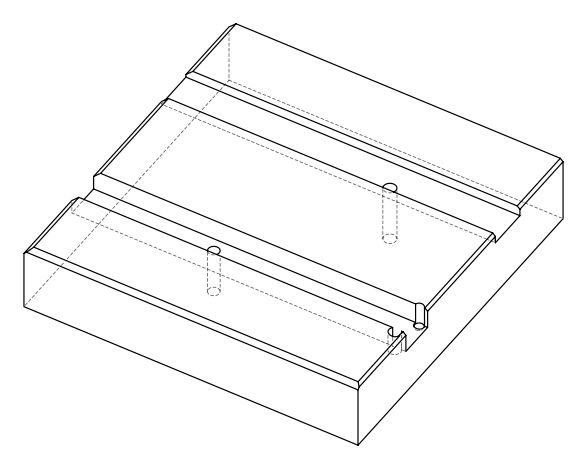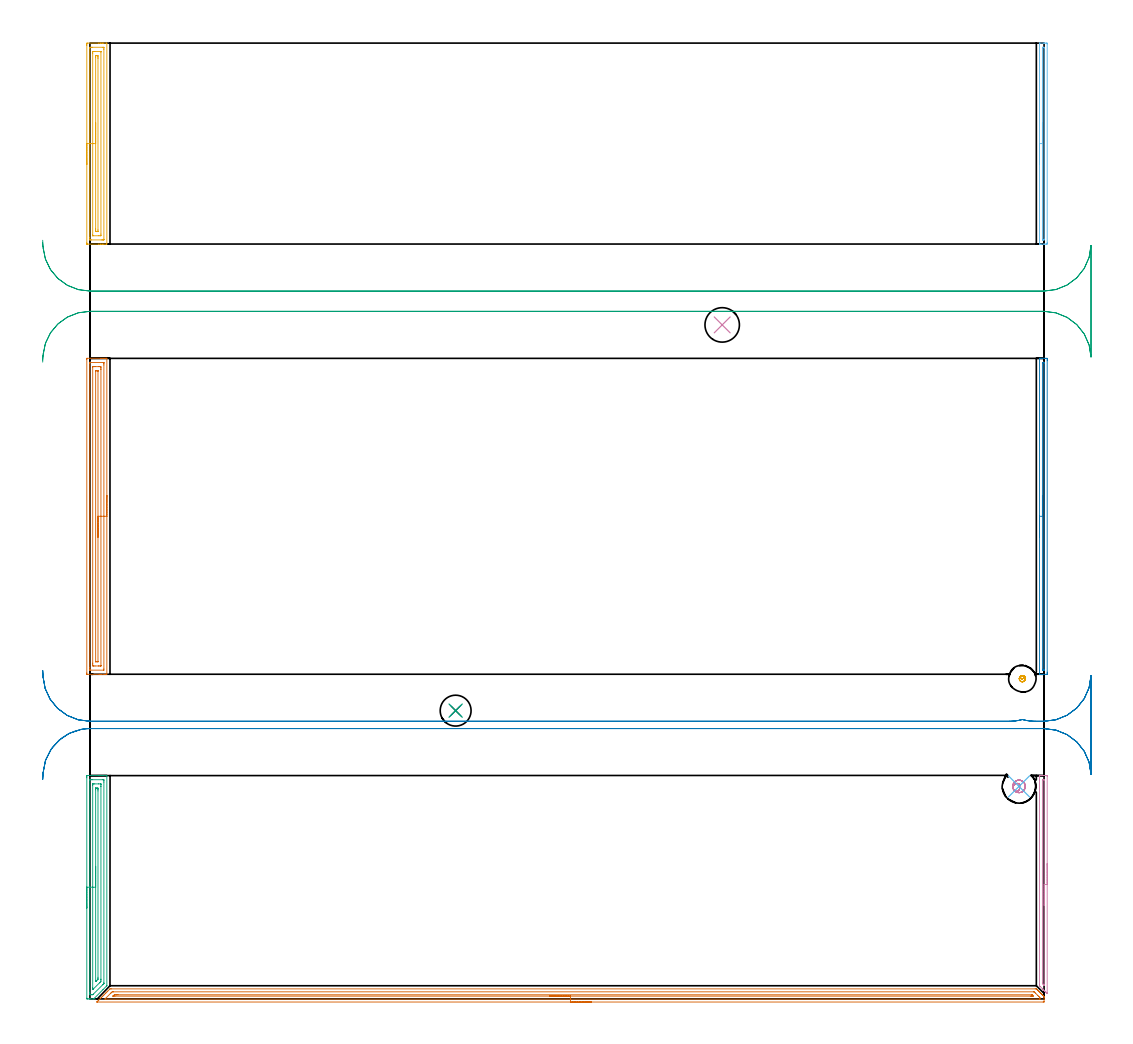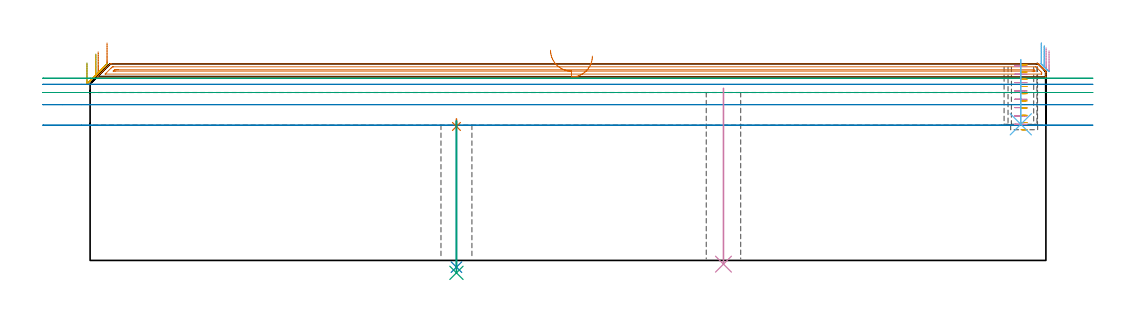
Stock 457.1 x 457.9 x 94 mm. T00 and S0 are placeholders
(PLAN: 16 operations, 7 tool changes, 43.5 min)
(1 AREA_MILL | FG_CHAMFER_SURFACE | UGT0205_001 | 5.04 min | 7504 mm3)
(2 AREA_MILL_1 | FG_CHAMFER_SURFACE_1 | UGT0205_001 | 2.58 min | 1075 mm3)
(3 AREA_MILL_2 | FG_CHAMFER_SURFACE_2 | UGT0205_001 | 3.56 min | 5195 mm3)
(4 AREA_MILL_3 | FG_CHAMFER_SURFACE_3 | UGT0205_001 | 1.8 min | 748 mm3)
(5 AREA_MILL_4 | FG_CHAMFER_SURFACE_4 | UGT0205_001 | 3.28 min | 4703 mm3)
(6 AREA_MILL_5 | FG_CHAMFER_SURFACE_5 | UGT0205_001 | 1.69 min | 676 mm3)
(7 AREA_MILL_6 | FG_CHAMFER_SURFACE_6 | UGT0205_001 | 10.95 min | 8896 mm3)
(8 MILL_RECTANGULAR_SLOT | SLOT_RECTANGULAR | UGT0201_009 | Follow Part, ap 11.25, ae 75% | 7.5 min | 649343 mm3)
(9 MILL_RECTANGULAR_SLOT_1 | SLOT_RECTANGULAR_1 | UGT0201_009 | Follow Part, ap 11.25, ae 75% | 4.47 min | 341970 mm3)
(10 MILL_BLIND_HOLE_FROM_SOLID_MATERIAL | STEP1POCKET | NXT0201_013 | Spiral | 0.99 min | 5122 mm3)
(11 MILL_BLIND_HOLE_FROM_SOLID_MATERIAL_1 | STEP1POCKET_1 | NXT0201_013 | Spiral | 0.56 min | 1238 mm3)
(12 BORE_BLIND_HOLE | STEP1POCKET | UGT0332_065 | 0.13 min | 3 mm3)
(13 SPOT_DRILL | STEP1HOLE | NXT0321_9005460120000 | 0.04 min | 31 mm3)
(14 DRILL_THROUGH_HOLE_INTO_CENTER | STEP1HOLE | NXT0301_065 | 0.29 min | 4490 mm3)
(15 DRILL_TO_ENLARGE_THROUGH_HOLE | STEP1HOLE | UGT0301_279 | 0.3 min | 6579 mm3)
(16 INDEXABLE_INSERT_DRILL_THROUGH_HOLE_FROM_SOLID | STEP1HOLE_1 | NXT0302_004 | 0.34 min | 17154 mm3)
(TOOL UGT0205_001 | Chamfer Mill 20 x 3 x 45 deg. | D20 FL50 Z2)
(TOOL UGT0201_009 | End Mill 45 mm | D45 FL63 Z6)
(TOOL NXT0201_013 | ENDMILL 10mm | D10 FL30 Z4)
(TOOL UGT0332_065 | 16 mm Boring Bar Slip Fit | D16)
(TOOL NXT0321_9005460120000 | NC Spot Drill, 142deg, 12mm, Carbide, Uncoated | D12 PA142 FL30 Z2)
(TOOL NXT0301_065 | Carbide Drill 9.4mm [860.1-0940-075A1-MM 2214] | D9.4 PA140 FL98 Z2)
(TOOL UGT0301_279 | Twist Drill 14.8 mm | D14.8 PA118 FL114 Z2)
(TOOL NXT0302_004 | Index. Insert Drill 16.5mm [880-D1650L20-05] | D16.5 PA176 FL83 Z2)
(OP 1 AREA_MILL)
G17 G21 G94 G90
T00 M6
G54
G17 G0 G90 X8.1 Y241.2 S1061 M3
G43 Z104. H0
G94 G1 Y241.162 Z103.128 F250.
Y241.048 Z102.263
Y240.859 Z101.412
Y240.597 Z100.58
Y240.263 Z99.774
Y239.86 Z99.
Y239.392 Z98.264
Y238.86 Z97.572
Y238.271 Z96.929
Y237.628 Z96.339
Y236.936 Z95.808
Y236.2 Z95.34
Y235.426 Z94.937
Y234.62 Z94.603
Y233.788 Z94.341
Y232.937 Z94.152
Y232.072 Z94.038
Y231.2 Z94.
Y155.677
X8.098 Y155.51 Z93.989
X7.941 Y155.503 Z93.833
X7.777 Y155.5 Z93.676
X7.509 Z93.409
X6.813 Z92.708
X5.587 Z91.484
X5.057 Z90.951
X4.444 Z90.339
X-1.358 Y155.501 Z84.539
X-1.492 Y155.51 Z84.406
X-1.499 Y155.644 Z84.399
X-1.5 Y156.124 Z84.4
Y306.276
X-1.495 Y306.76 Z84.403
X-1.492 Y306.89 Z84.406
X-1.357 Y306.9 Z84.54
X5.057 Z90.951
X5.587 Z91.484
X5.935 Z91.831
X6.466 Z92.362
X6.813 Z92.708
X7.509 Z93.409
X7.777 Z93.676
X7.941 Y306.897 Z93.833
X8.098 Y306.89 Z93.989
X8.1 Y306.723 Z94.
Y231.2
X6.686 Z92.586
X6.685 Y158.042 Z92.585
X6.679 Y157.515 Z92.579
X6.653 Y157.51 Z92.553
X6.582 Y157.505 Z92.482
X6.474 Y157.501 Z92.374
X0.19 Y157.5 Z86.09
X-0.008 Y157.503 Z85.892
X-0.041 Y157.505 Z85.859
X-0.072 Y157.509 Z85.828
X-0.079 Y157.551 Z85.821
X-0.084 Y157.779 Z85.816
X-0.085 Y157.911 Z85.815
X-0.086 Y158.675 Z85.814
X-0.085 Y304.358 Z85.815
X-0.079 Y304.885 Z85.821
X-0.053 Y304.89 Z85.847
X0.018 Y304.896 Z85.918
X0.126 Y304.899 Z86.026
X6.41 Y304.9 Z92.31
X6.607 Y304.897 Z92.507
X6.641 Y304.895 Z92.541
X6.672 Y304.891 Z92.572
X6.679 Y304.849 Z92.579
X6.684 Y304.621 Z92.584
X6.685 Y304.489 Z92.585
X6.686 Y303.725 Z92.586
Y231.2
X5.272 Z91.172
X5.271 Y159.699 Z91.171
X5.27 Y159.59 Z91.17
X5.267 Y159.536 Z91.167
X5.265 Y159.515 Z91.165
X5.245 Y159.508 Z91.145
X5.057 Y159.504 Z90.957
X4.374 Y159.5 Z90.274
X4.178 Z90.078
X2.422 Z88.322
X1.738 Y159.501 Z87.638
X1.543 Y159.505 Z87.443
X1.354 Y159.51 Z87.254
X1.335 Y159.699 Z87.235
X1.332 Y159.913 Z87.232
X1.329 Y160.593 Z87.229
Y160.811
Y302.701
X1.33 Y302.81 Z87.23
X1.333 Y302.864 Z87.233
X1.335 Y302.885 Z87.235
X1.355 Y302.893 Z87.255
X1.543 Y302.896 Z87.443
X2.226 Y302.9 Z88.126
X2.422 Z88.322
X4.178 Z90.078
X4.863 Y302.899 Z90.763
X5.057 Y302.895 Z90.957
X5.246 Y302.89 Z91.146
X5.264 Y302.701 Z91.164
X5.267 Y302.487 Z91.167
X5.271 Y301.807 Z91.171
Y301.589
X5.272 Y231.2 Z91.172
X3.857 Z89.757
X3.856 Y161.624 Z89.756
X3.855 Y161.555 Z89.755
X3.851 Y161.518 Z89.751
X3.849 Y161.51 Z89.749
X3.84 Y161.507 Z89.74
X3.732 Y161.503 Z89.632
X3.287 Y161.5 Z89.187
X2.868 Y161.506 Z88.768
X2.764 Y161.51 Z88.664
X2.749 Y161.514 Z88.649
X2.747 Y161.53 Z88.647
X2.744 Y161.565 Z88.644
X2.743 Y161.644 Z88.643
X2.744 Y300.776 Z88.644
X2.745 Y300.845 Z88.645
X2.749 Y300.882 Z88.649
X2.751 Y300.89 Z88.651
X2.76 Y300.893 Z88.66
X2.868 Y300.897 Z88.768
X3.313 Y300.9 Z89.213
X3.732 Y300.894 Z89.632
X3.836 Y300.89 Z89.736
X3.851 Y300.886 Z89.751
X3.853 Y300.87 Z89.753
X3.855 Y300.835 Z89.755
X3.857 Y300.756 Z89.757
Y231.2
Y230.328 Z89.795
Y229.464 Z89.909
Y228.612 Z90.098
Y227.78 Z90.36
Y226.974 Z90.694
Y226.2 Z91.097
Y225.464 Z91.566
Y224.772 Z92.097
Y224.129 Z92.686
Y223.54 Z93.329
Y223.009 Z94.022
Y222.54 Z94.757
Y222.137 Z95.531
Y221.803 Z96.337
Y221.541 Z97.169
Y221.352 Z98.021
Y221.238 Z98.886
Y221.2 Z99.757
G0 Z104.
M5
M2
(OP 2 AREA_MILL_1)
G17 G21 G94 G90
T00 M6
G54
G17 G0 G90 X454.9 Y221.2 S1061 M3
G43 Z104. H0
G94 G1 Y221.238 Z103.128 F250.
Y221.352 Z102.263
Y221.541 Z101.412
Y221.803 Z100.58
Y222.137 Z99.774
Y222.54 Z99.
Y223.008 Z98.264
Y223.54 Z97.572
Y224.129 Z96.929
Y224.772 Z96.339
Y225.464 Z95.808
Y226.2 Z95.34
Y226.974 Z94.937
Y227.78 Z94.603
Y228.612 Z94.341
Y229.463 Z94.152
Y230.328 Z94.038
Y231.2 Z94.
Y306.723
X454.902 Y306.891 Z93.988
X454.93 Y306.9 Z93.96
X455.312 Z93.587
X455.605 Z93.295
X456.307 Z92.588
X457.544 Z91.353
X458.08 Y306.896 Z90.815
X458.591 Y306.891 Z90.305
X458.594 Y306.795 Z90.302
X458.599 Y306.276 Z90.301
X458.6 Y305.751 Z90.3
Y156.493
X458.599 Y156.124 Z90.301
X458.594 Y155.605 Z90.302
X458.591 Y155.508 Z90.305
X458.08 Y155.5 Z90.815
X456.658 Z92.238
X456.307 Z92.588
X455.605 Z93.295
X455.312 Z93.587
X454.93 Z93.96
X454.903 Y155.509 Z93.988
X454.9 Y155.677 Z94.
Y231.2
X456.314 Z92.586
X456.315 Y304.708 Z92.585
X456.317 Y304.818 Z92.583
X456.319 Y304.872 Z92.581
X456.321 Y304.89 Z92.579
X456.343 Y304.892 Z92.557
X456.546 Y304.897 Z92.354
X456.786 Y304.899 Z92.114
X457.047 Y304.896 Z91.853
X457.161 Y304.892 Z91.739
X457.179 Y304.89 Z91.721
X457.181 Y304.872 Z91.719
X457.184 Y304.819 Z91.716
X457.185 Y304.712 Z91.715
X457.186 Y304.496 Z91.714
X457.185 Y157.688 Z91.715
X457.184 Y157.578 Z91.716
X457.181 Y157.524 Z91.719
X457.18 Y157.516 Z91.72
X457.167 Y157.51 Z91.733
X457.091 Y157.507 Z91.809
X456.714 Y157.501 Z92.186
X456.453 Y157.504 Z92.447
X456.339 Y157.508 Z92.561
X456.321 Y157.51 Z92.579
X456.319 Y157.528 Z92.581
X456.316 Y157.581 Z92.584
X456.315 Y157.688 Z92.585
X456.314 Y157.904 Z92.586
Y231.2
Y232.072 Z92.624
Y232.936 Z92.738
Y233.788 Z92.927
Y234.62 Z93.189
Y235.426 Z93.523
Y236.2 Z93.926
Y236.936 Z94.394
Y237.628 Z94.925
Y238.271 Z95.515
Y238.86 Z96.158
Y239.392 Z96.85
Y239.86 Z97.586
Y240.263 Z98.36
Y240.597 Z99.166
Y240.859 Z99.998
Y241.048 Z100.849
Y241.162 Z101.714
Y241.2 Z102.586
G0 Z104.
M5
M2
(OP 3 AREA_MILL_2)
G17 G21 G94 G90
T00 M6
G54
G17 G0 G90 X-1.5 Y43.5 S1061 M3
G43 Z104. H0
Z94.4
G94 G1 Y43.538 Z93.528 F250.
Y43.652 Z92.664
Y43.841 Z91.812
Y44.103 Z90.98
Y44.437 Z90.174
Y44.84 Z89.4
Y45.308 Z88.664
Y45.84 Z87.972
Y46.429 Z87.329
Y47.072 Z86.74
Y47.764 Z86.209
Y48.5 Z85.74
Y49.274 Z85.337
Y50.08 Z85.003
Y50.912 Z84.741
Y51.763 Z84.552
Y52.628 Z84.438
Y53.5 Z84.4
Y105.958
X-1.498 Y106.434 Z84.402
X-1.494 Y106.842 Z84.403
X-1.491 Y106.99 Z84.405
X-1.092 Y107. Z84.805
X4.178 Z90.072
X4.817 Z90.715
X5.057 Z90.954
X5.696 Z91.593
X5.935 Z91.831
X6.414 Z92.313
X7.879 Y106.999 Z93.778
X8.094 Y106.99 Z93.992
X8.1 Y106.879 Z94.
Y6.349
X8.094 Y6.306 Z93.992
X8.063 Y6.262 Z93.961
X6.228 Y4.428 Z92.128
X2.071 Y0.27 Z87.968
X1.982 Y0.181 Z87.879
X1.807 Y0.009 Z87.705
X1.783 Y0. Z87.683
X0.266 Z86.165
X-0.213 Z85.683
X-0.453 Z85.444
X-1.092 Z84.805
X-1.331 Z84.566
X-1.491 Y0.002 Z84.405
X-1.5 Y0.328 Z84.4
Y53.5
X-0.086 Z85.814
X-0.085 Y104.655 Z85.815
X-0.084 Y104.845 Z85.816
X-0.081 Y104.939 Z85.819
X-0.079 Y104.978 Z85.821
X-0.016 Y104.99 Z85.884
X0.326 Y104.998 Z86.226
X0.665 Y104.999 Z86.565
X1.202 Y105. Z87.102
X5.935 Y104.999 Z91.835
X6.476 Y104.996 Z92.376
X6.617 Y104.99 Z92.517
X6.679 Y104.978 Z92.579
X6.683 Y104.786 Z92.583
X6.684 Y104.655 Z92.584
X6.686 Y103.894 Z92.586
X6.685 Y7.683 Z92.585
X6.684 Y7.493 Z92.584
X6.681 Y7.399 Z92.581
X6.679 Y7.355 Z92.579
X6.66 Y7.321 Z92.56
X6.478 Y7.134 Z92.378
X6.144 Y6.794 Z92.044
X1.619 Y2.269 Z87.519
X1.543 Y2.196 Z87.443
X1.394 Y2.055 Z87.294
X1.34 Y2.01 Z87.24
X1.274 Y2.007 Z87.174
X1.005 Y2.001 Z86.905
X0.665 Z86.565
X0.124 Y2.004 Z86.024
X-0.017 Y2.01 Z85.883
X-0.079 Y2.022 Z85.821
X-0.083 Y2.214 Z85.817
X-0.084 Y2.345 Z85.816
X-0.086 Y3.106 Z85.814
Y53.5
X1.328 Z87.228
X1.329 Y102.202 Z87.229
X1.334 Y102.875 Z87.234
X1.335 Y102.975 Z87.235
X1.429 Y102.991 Z87.329
X1.543 Y102.995 Z87.443
X2.299 Y103. Z88.199
X4.055 Z89.955
X4.934 Z90.834
X5.057 Y102.998 Z90.957
X5.18 Y102.994 Z91.08
X5.256 Y102.99 Z91.156
X5.265 Y102.946 Z91.165
X5.267 Y102.875 Z91.167
X5.27 Y102.659 Z91.17
X5.271 Y101.986 Z91.171
X5.272 Y101.768 Z91.172
X5.271 Y9.463 Z91.171
X5.27 Y9.246 Z91.17
X5.265 Y8.573 Z91.165
X5.258 Y8.369 Z91.158
X5.057 Y8.161 Z90.957
X4.821 Y7.922 Z90.721
X4.584 Y7.683 Z90.484
X1.543 Y4.644 Z87.443
X1.359 Y4.464 Z87.259
X1.335 Y4.444 Z87.235
X1.334 Z87.234
X1.332 Y4.459 Z87.232
X1.33 Y4.536 Z87.23
X1.328 Y5.232 Z87.228
Y53.5
X2.743 Z88.643
Y100.206
X2.745 Y100.769 Z88.645
X2.748 Y100.958 Z88.648
X2.749 Y100.984 Z88.649
X2.763 Y100.99 Z88.663
X2.811 Y100.994 Z88.711
X2.908 Y100.998 Z88.808
X3.3 Y101. Z89.2
X3.396 Y100.999 Z89.296
X3.706 Y100.991 Z89.606
X3.85 Y100.985 Z89.75
X3.852 Y100.904 Z89.752
X3.856 Y100.533 Z89.756
X3.857 Y100.206 Z89.757
Y99.642
Y10.352
X3.854 Y9.791 Z89.754
X3.85 Y9.463 Z89.75
X3.839 Y9.399 Z89.739
X3.787 Y9.343 Z89.687
X3.707 Y9.258 Z89.607
X3.605 Y9.154 Z89.505
X3.3 Y8.849 Z89.2
X3.024 Y8.573 Z88.924
X2.928 Y8.478 Z88.828
X2.875 Y8.427 Z88.775
X2.787 Y8.348 Z88.687
X2.749 Y8.319 Z88.649
X2.747 Y8.365 Z88.647
X2.744 Y8.444 Z88.644
X2.743 Y8.573 Z88.643
Y8.844
Y53.5
Y54.372 Z88.681
Y55.236 Z88.795
Y56.088 Z88.983
Y56.92 Z89.246
Y57.726 Z89.58
Y58.5 Z89.982
Y59.236 Z90.451
Y59.928 Z90.982
Y60.571 Z91.572
Y61.16 Z92.215
Y61.691 Z92.907
Y62.16 Z93.643
Y62.563 Z94.417
Y62.897 Z95.223
Y63.159 Z96.055
Y63.348 Z96.906
Y63.462 Z97.771
Y63.5 Z98.643
G0 Z104.
M5
M2
(OP 4 AREA_MILL_3)
G17 G21 G94 G90
T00 M6
G54
G17 G0 G90 X458.6 Y64.8 S1061 M3
G43 Z104. H0
Z100.3
G94 G1 Y64.762 Z99.428 F250.
Y64.648 Z98.563
Y64.459 Z97.712
Y64.197 Z96.88
Y63.863 Z96.074
Y63.46 Z95.3
Y62.992 Z94.564
Y62.461 Z93.872
Y61.871 Z93.229
Y61.228 Z92.64
Y60.536 Z92.108
Y59.8 Z91.64
Y59.026 Z91.237
Y58.22 Z90.903
Y57.388 Z90.641
Y56.537 Z90.452
Y55.672 Z90.338
Y54.8 Z90.3
Y2.825
X458.594 Y2.617 Z90.304
X458.523 Y2.682 Z90.375
X458.33 Y2.87 Z90.57
X458.235 Y2.965 Z90.665
X458.08 Y3.119 Z90.817
X458.027 Y3.173 Z90.872
X457.838 Y3.362 Z91.061
X457.784 Y3.414 Z91.113
X457.73 Y3.47 Z91.169
X457.544 Y3.656 Z91.355
X457.489 Y3.71 Z91.408
X457.433 Y3.766 Z91.466
X457.25 Y3.95 Z91.649
X457.193 Y4.005 Z91.704
X457.136 Y4.063 Z91.763
X456.955 Y4.244 Z91.944
X456.898 Y4.301 Z91.999
X456.84 Y4.36 Z92.059
X456.661 Y4.538 Z92.238
X456.602 Y4.596 Z92.294
X456.543 Y4.657 Z92.356
X456.367 Y4.833 Z92.532
X456.307 Y4.892 Z92.59
X455.184 Y6.016 Z93.716
X454.977 Y6.224 Z93.921
X454.906 Y6.299 Z93.992
X454.9 Y6.733 Z94.
Y106.872
X454.903 Y106.991 Z93.988
X454.922 Y107. Z93.969
X455.199 Z93.7
X455.929 Z92.97
X456.684 Z92.215
X457.193 Z91.703
X457.448 Z91.449
X458.08 Z90.817
X458.334 Z90.564
X458.591 Y106.998 Z90.305
X458.6 Y106.611 Z90.3
Y54.8
X457.186 Z91.714
Y6.733
X457.18 Y6.523 Z91.72
X457.179 Y6.487 Z91.721
X457.154 Y6.506 Z91.746
X457.115 Y6.538 Z91.785
X457.077 Y6.574 Z91.823
X456.916 Y6.733 Z91.984
X456.716 Y6.936 Z92.184
X456.519 Y7.139 Z92.381
X456.321 Y7.345 Z92.579
X456.319 Y7.395 Z92.581
X456.314 Y7.615 Z92.586
Y104.64
X456.318 Y104.866 Z92.582
X456.321 Y104.973 Z92.579
X456.323 Y104.99 Z92.577
X456.349 Y104.994 Z92.551
X456.398 Y104.997 Z92.502
X456.574 Y104.999 Z92.326
X456.842 Y105. Z92.058
X457.057 Y104.999 Z91.843
X457.131 Y104.997 Z91.769
X457.161 Y104.994 Z91.739
X457.178 Y104.99 Z91.722
X457.18 Y104.973 Z91.72
X457.183 Y104.868 Z91.717
X457.186 Y104.654 Z91.714
Y54.8
Y53.928 Z91.752
Y53.064 Z91.866
Y52.212 Z92.055
Y51.38 Z92.317
Y50.574 Z92.651
Y49.8 Z93.054
Y49.064 Z93.523
Y48.372 Z94.054
Y47.729 Z94.643
Y47.14 Z95.286
Y46.609 Z95.978
Y46.14 Z96.714
Y45.737 Z97.488
Y45.403 Z98.294
Y45.141 Z99.126
Y44.952 Z99.978
Y44.838 Z100.843
Y44.8 Z101.714
G0 Z104.
M5
M2
(OP 5 AREA_MILL_4)
G17 G21 G94 G90
T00 M6
G54
G17 G0 G90 X-1.5 Y399.75 S1061 M3
G43 Z104. H0
Z94.4
G94 G1 Y399.788 Z93.528 F250.
Y399.902 Z92.664
Y400.091 Z91.812
Y400.353 Z90.98
Y400.687 Z90.174
Y401.09 Z89.4
Y401.558 Z88.664
Y402.09 Z87.972
Y402.679 Z87.329
Y403.322 Z86.74
Y404.014 Z86.208
Y404.75 Z85.74
Y405.524 Z85.337
Y406.33 Z85.003
Y407.162 Z84.741
Y408.014 Z84.552
Y408.878 Z84.438
Y409.75 Z84.4
Y456.86
X-1.499 Y457.336 Z84.401
X-1.495 Y457.745 Z84.403
X-1.491 Y457.89 Z84.405
X-1.092 Y457.9 Z84.805
X4.178 Z90.072
X4.822 Z90.719
X5.057 Z90.954
X5.7 Z91.597
X5.935 Z91.831
X6.405 Z92.304
X7.883 Y457.899 Z93.782
X8.094 Y457.89 Z93.992
X8.1 Y457.781 Z94.
Y361.719
X8.094 Y361.61 Z93.992
X7.882 Y361.6 Z93.78
X7.222 Z93.121
X6.405 Z92.304
X5.935 Z91.831
X5.7 Z91.597
X5.057 Z90.954
X4.822 Z90.719
X4.178 Z90.072
X-1.31 Z84.587
X-1.416 Y361.602 Z84.481
X-1.492 Y361.61 Z84.405
X-1.499 Y361.686 Z84.399
X-1.5 Y362.164 Z84.4
Y409.75
X-0.086 Z85.814
X-0.085 Y455.557 Z85.815
X-0.084 Y455.747 Z85.816
X-0.081 Y455.842 Z85.819
X-0.079 Y455.881 Z85.821
X-0.011 Y455.89 Z85.889
X0.329 Y455.898 Z86.229
X0.665 Y455.899 Z86.565
X1.205 Y455.9 Z87.105
X5.935 Y455.899 Z91.835
X6.479 Y455.897 Z92.379
X6.618 Y455.89 Z92.518
X6.679 Y455.879 Z92.579
X6.683 Y455.689 Z92.583
X6.684 Y455.557 Z92.584
X6.686 Y454.797 Z92.586
X6.685 Y363.943 Z92.585
X6.684 Y363.753 Z92.584
X6.681 Y363.658 Z92.581
X6.679 Y363.619 Z92.579
X6.611 Y363.61 Z92.511
X6.271 Y363.602 Z92.171
X5.935 Y363.601 Z91.835
X5.395 Y363.6 Z91.295
X0.665 Y363.601 Z86.565
X0.121 Y363.603 Z86.021
X-0.018 Y363.61 Z85.882
X-0.079 Y363.621 Z85.821
X-0.083 Y363.811 Z85.817
X-0.085 Y363.943 Z85.815
X-0.086 Y364.703 Z85.814
Y409.75
X1.328 Z87.228
X1.329 Y453.106 Z87.229
X1.334 Y453.779 Z87.234
X1.335 Y453.878 Z87.235
X1.431 Y453.892 Z87.331
X1.543 Y453.896 Z87.443
X2.302 Y453.9 Z88.202
X5.057 Y453.899 Z90.957
X5.177 Y453.895 Z91.077
X5.255 Y453.89 Z91.155
X5.266 Y453.885 Z91.166
X5.268 Y453.876 Z91.168
X5.27 Y453.851 Z91.17
X5.271 Y453.779 Z91.171
Y453.561
Y366.394
X5.266 Y365.721 Z91.166
X5.264 Y365.622 Z91.164
X5.169 Y365.608 Z91.069
X5.057 Y365.604 Z90.957
X4.298 Y365.6 Z90.198
X1.543 Y365.601 Z87.443
X1.423 Y365.605 Z87.323
X1.345 Y365.61 Z87.245
X1.334 Y365.615 Z87.234
X1.332 Y365.624 Z87.232
X1.33 Y365.649 Z87.23
X1.329 Y365.721 Z87.229
X1.328 Y365.939 Z87.228
Y409.75
X2.743 Z88.643
Y451.11
X2.745 Y451.672 Z88.645
X2.748 Y451.862 Z88.648
X2.75 Y451.887 Z88.65
X2.765 Y451.89 Z88.665
X2.813 Y451.895 Z88.713
X2.91 Y451.898 Z88.81
X3.3 Y451.9 Z89.2
X3.399 Y451.899 Z89.299
X3.706 Y451.892 Z89.606
X3.85 Y451.888 Z89.75
X3.852 Y451.806 Z89.752
X3.856 Y451.437 Z89.756
X3.857 Y451.11 Z89.757
Y450.546
Y368.39
X3.855 Y367.828 Z89.755
X3.852 Y367.638 Z89.752
X3.85 Y367.613 Z89.75
X3.835 Y367.61 Z89.735
X3.787 Y367.605 Z89.687
X3.69 Y367.602 Z89.59
X3.3 Y367.6 Z89.2
X3.201 Y367.601 Z89.101
X2.894 Y367.608 Z88.794
X2.75 Y367.612 Z88.65
X2.748 Y367.694 Z88.648
X2.744 Y368.063 Z88.644
X2.743 Y368.39 Z88.643
Y368.954
Y409.75
Y410.622 Z88.681
Y411.486 Z88.795
Y412.338 Z88.983
Y413.17 Z89.246
Y413.976 Z89.58
Y414.75 Z89.982
Y415.486 Z90.451
Y416.178 Z90.982
Y416.821 Z91.572
Y417.41 Z92.215
Y417.942 Z92.907
Y418.41 Z93.643
Y418.813 Z94.416
Y419.147 Z95.222
Y419.409 Z96.054
Y419.598 Z96.906
Y419.712 Z97.771
Y419.75 Z98.643
G0 Z104.
M5
M2
(OP 6 AREA_MILL_5)
G17 G21 G94 G90
T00 M6
G54
G17 G0 G90 X454.9 Y399.75 S1061 M3
G43 Z104. H0
G94 G1 Y399.788 Z103.128 F250.
Y399.902 Z102.264
Y400.091 Z101.412
Y400.353 Z100.58
Y400.687 Z99.774
Y401.09 Z99.
Y401.558 Z98.264
Y402.09 Z97.572
Y402.679 Z96.929
Y403.322 Z96.34
Y404.014 Z95.808
Y404.75 Z95.34
Y405.524 Z94.937
Y406.33 Z94.603
Y407.162 Z94.341
Y408.014 Z94.152
Y408.878 Z94.038
Y409.75 Z94.
Y457.781
X454.903 Y457.891 Z93.989
X454.92 Y457.893 Z93.972
X455.178 Y457.9 Z93.72
X456.719 Z92.18
X457.193 Z91.703
X457.43 Z91.467
X458.08 Z90.817
X458.316 Z90.581
X458.591 Y457.898 Z90.305
X458.6 Y457.52 Z90.3
Y362.164
X458.598 Y361.979 Z90.302
X458.591 Y361.602 Z90.305
X458.316 Y361.6 Z90.581
X458.08 Z90.817
X457.43 Z91.467
X457.193 Z91.703
X456.719 Z92.18
X455.894 Z93.005
X455.42 Z93.478
X455.178 Z93.721
X454.92 Y361.606 Z93.972
X454.903 Y361.609 Z93.989
X454.9 Y361.719 Z94.
Y409.75
X456.314 Z92.586
Y455.55
X456.319 Y455.776 Z92.581
X456.321 Y455.876 Z92.579
X456.409 Y455.89 Z92.491
X456.579 Y455.894 Z92.321
X456.853 Y455.898 Z92.047
X457.06 Y455.893 Z91.84
X457.126 Y455.89 Z91.774
X457.179 Y455.876 Z91.721
X457.186 Y455.557 Z91.714
Y363.943
X457.182 Y363.721 Z91.718
X457.179 Y363.62 Z91.721
X456.923 Y363.61 Z91.977
X456.646 Y363.603 Z92.254
X456.44 Y363.607 Z92.46
X456.374 Y363.61 Z92.526
X456.321 Y363.624 Z92.579
X456.314 Y363.943 Z92.586
Y409.75
Y410.622 Z92.624
Y411.486 Z92.738
Y412.338 Z92.927
Y413.17 Z93.189
Y413.976 Z93.523
Y414.75 Z93.926
Y415.486 Z94.394
Y416.178 Z94.925
Y416.821 Z95.515
Y417.41 Z96.158
Y417.942 Z96.85
Y418.41 Z97.586
Y418.813 Z98.36
Y419.147 Z99.166
Y419.409 Z99.998
Y419.598 Z100.849
Y419.712 Z101.714
Y419.75 Z102.586
G0 Z104.
M5
M2
(OP 7 AREA_MILL_6)
G17 G21 G94 G90
T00 M6
G54
G17 G0 G90 X240.2 Y-1.5 S1061 M3
G43 Z104. H0
Z97.7
G94 G1 X240.162 Z96.828 F250.
X240.048 Z95.964
X239.859 Z95.112
X239.597 Z94.28
X239.263 Z93.474
X238.86 Z92.7
X238.392 Z91.964
X237.861 Z91.272
X237.271 Z90.629
X236.628 Z90.04
X235.936 Z89.509
X235.2 Z89.04
X234.426 Z88.637
X233.62 Z88.303
X232.788 Z88.041
X231.937 Z87.852
X231.072 Z87.738
X230.2 Z87.7
X3.458 Y-1.499 Z87.701
X3.317 Y-1.494 Z87.704
X3.36 Y-1.446 Z87.752
X3.485 Y-1.315 Z87.883
X3.932 Y-0.866 Z88.33
X4.089 Y-0.709 Z88.486
X4.379 Y-0.421 Z88.779
X4.973 Y0.176 Z89.371
X5.274 Y0.474 Z89.673
X5.858 Y1.06 Z90.256
X6.208 Y1.408 Z90.608
X6.743 Y1.945 Z91.141
X7.334 Y2.535 Z91.734
X7.509 Y2.711 Z91.908
X7.628 Y2.83 Z92.026
X8.219 Y3.419 Z92.619
X8.404 Y3.605 Z92.802
X8.513 Y3.714 Z92.911
X9.549 Y4.748 Z93.948
X9.605 Y4.798 Z93.985
X10.192 Y4.8 Z94.
X452.891
X453.395 Z93.982
X453.446 Y4.755 Z93.953
X453.455 Y4.746 Z93.944
X453.785 Y4.416 Z93.614
X453.898 Y4.304 Z93.5
X454.193 Y4.009 Z93.205
X454.297 Y3.903 Z93.103
X454.381 Y3.819 Z93.018
X454.488 Y3.714 Z92.91
X454.589 Y3.612 Z92.811
X454.679 Y3.521 Z92.72
X454.783 Y3.419 Z92.615
X454.88 Y3.32 Z92.519
X454.978 Y3.223 Z92.422
X455.077 Y3.124 Z92.32
X455.172 Y3.028 Z92.228
X455.276 Y2.925 Z92.124
X455.372 Y2.83 Z92.026
X455.464 Y2.736 Z91.936
X455.574 Y2.626 Z91.826
X455.667 Y2.535 Z91.731
X455.756 Y2.445 Z91.644
X455.872 Y2.328 Z91.528
X455.962 Y2.24 Z91.436
X456.047 Y2.153 Z91.352
X456.17 Y2.03 Z91.23
X456.257 Y1.945 Z91.141
X456.339 Y1.861 Z91.06
X456.468 Y1.732 Z90.931
X456.552 Y1.65 Z90.846
X456.785 Y1.415 Z90.615
X456.993 Y1.208 Z90.406
X457.064 Y1.134 Z90.332
X457.099 Y1.091 Z90.287
X457.1 Y0.765 Z89.963
Y0.66 Z89.858
Y-0.119 Z89.075
Y-1.369 Z87.828
X457.097 Y-1.491 Z87.705
X456.665 Y-1.5 Z87.7
X230.2
Y-0.086 Z89.114
X7.475 Y-0.085 Z89.115
X7.183 Y-0.079 Z89.121
X7.221 Y-0.036 Z89.164
X7.32 Y0.068 Z89.268
X7.424 Y0.174 Z89.374
X7.509 Y0.26 Z89.46
X9.784 Y2.535 Z91.735
X9.987 Y2.737 Z91.937
X10.192 Y2.94 Z92.14
X10.438 Y3.176 Z92.376
X10.661 Y3.379 Z92.579
X11.087 Y3.385 Z92.585
X11.121 Y3.386 Z92.586
X452.031 Y3.385 Z92.585
X452.245 Y3.381 Z92.581
X452.348 Y3.379 Z92.579
X452.55 Y3.188 Z92.388
X452.891 Y2.857 Z92.057
X454.1 Y1.65 Z90.85
X454.679 Y1.07 Z90.27
X454.978 Y0.765 Z89.965
X455.076 Y0.662 Z89.862
X455.09 Y0.557 Z89.757
X455.096 Y0.353 Z89.553
X455.09 Y-0.066 Z89.134
X455.087 Y-0.08 Z89.12
X455.081 Y-0.082 Z89.118
X455.056 Y-0.084 Z89.116
X455.002 Y-0.085 Z89.115
X454.895 Y-0.086 Z89.114
X230.2
Y1.328 Z90.528
X11.981 Y1.329 Z90.529
X11.41 Y1.33 Z90.53
X11.132 Y1.334 Z90.534
X11.087 Y1.335 Z90.535
X11.056 Y1.346 Z90.546
X11.069 Y1.364 Z90.564
X11.087 Y1.386 Z90.586
X11.219 Y1.519 Z90.719
X11.352 Y1.65 Z90.85
X11.669 Y1.958 Z91.158
X11.981 Y1.965 Z91.165
X12.552 Y1.97 Z91.17
X12.875 Y1.971 Z91.171
X13.445 Y1.972 Z91.172
X451.102 Y1.971 Z91.171
X451.21 Y1.97 Z91.17
X451.296 Y1.967 Z91.167
X451.32 Y1.965 Z91.165
X451.337 Y1.953 Z91.153
X451.374 Y1.921 Z91.121
X451.647 Y1.65 Z90.85
X451.825 Y1.467 Z90.667
X451.95 Y1.335 Z90.535
X451.752 Y1.333 Z90.533
X451.426 Y1.33 Z90.53
X451.102 Y1.329 Z90.529
X450.533
X230.2 Y1.328 Z90.528
X229.329 Z90.567
X228.464 Z90.68
X227.612 Z90.869
X226.78 Z91.132
X225.974 Z91.465
X225.2 Z91.868
X224.464 Z92.337
X223.772 Z92.868
X223.129 Z93.457
X222.54 Z94.101
X222.009 Z94.793
X221.54 Z95.528
X221.137 Z96.302
X220.803 Z97.108
X220.541 Z97.94
X220.352 Z98.792
X220.238 Z99.657
X220.2 Z100.528
G0 Z104.
M5
M2
(OP 8 MILL_RECTANGULAR_SLOT)
G17 G21 G94 G90
T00 M6
G54
G17 G0 G90 X-22.625 Y105.165 S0 M3
G43 Z104. H0
Z84.233
G94 G1 X-22.47 Y108.161 F250.
G2 X-4.157 Y129.113 R22.5 F500.
X0. Y129.5 R22.5 F397.
G1 X435.819
X457.1 F500.
G2 X479.59 Y107.671 R22.5
G1 Y154.829
G2 X457.1 Y133. R22.5
G1 X452.799
G2 X446.7 Y133.842 R22.5
X440.601 Y133. R22.5
G1 X0.
G2 X-22.47 Y154.339 R22.5
G1 X-22.625 Y157.335 F250.
G0 Y105.165 Z74.467
G1 X-22.47 Y108.161
G2 X-13.261 Y125.177 R22.5 F500.
X-4.157 Y129.113 R22.5 F439.
X0. Y129.5 R22.5 F365.
G1 X435.819
X457.1 F500.
G2 X479.59 Y107.671 R22.5
G1 Y154.829
G2 X457.1 Y133. R22.5
G1 X452.799
G2 X446.7 Y133.842 R22.5
X440.601 Y133. R22.5
G1 X0.
G2 X-22.47 Y154.339 R22.5
G1 X-22.625 Y157.335 F250.
G0 Y105.165 Z64.7
G1 X-22.47 Y108.161
G2 X-4.157 Y129.113 R22.5 F500.
X0. Y129.5 R22.5 F387.
G1 X435.819
X457.1 F500.
G2 X479.59 Y107.671 R22.5
G1 Y154.829
G2 X457.1 Y133. R22.5
G1 X452.799
G2 X446.7 Y133.842 R22.5
X440.601 Y133. R22.5
G1 X0.
G2 X-22.47 Y154.339 R22.5
G1 X-22.625 Y157.335 F250.
G0 Z104.
M5
M2
(OP 9 MILL_RECTANGULAR_SLOT_1)
G17 G21 G94 G90
T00 M6
G54
G17 G0 G90 X-22.684 Y306.083 S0 M3
G43 Z104.015 H0
Z87.15
G94 G1 X-22.395 Y309.069 F250.
G2 X0. Y329.4 R22.5 F500.
G1 X457.1
G2 X479.59 Y307.571 R22.5
G1 Y360.929
G2 X457.1 Y339.1 R22.5
G1 X0.
G2 X-22.397 Y359.445 R22.5
G1 X-22.684 Y362.431 F250.
G0 X-22.625 Y305.065 Z80.3
G1 X-22.47 Y308.061
G2 X0. Y329.4 R22.5 F500.
G1 X457.1
G2 X479.59 Y307.571 R22.5
G1 Y360.929
G2 X457.1 Y339.1 R22.5
G1 X0.
G2 X-22.47 Y360.439 R22.5
G1 X-22.625 Y363.435 F250.
G0 Z104.015
M5
M2
(OP 10 MILL_BLIND_HOLE_FROM_SOLID_MATERIAL)
G17 G21 G94 G90
T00 M6
G54
G17 G0 G90 X445.1 Y101.8 S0 M3
G43 Z104. H0
Z93.013
G94 G3 X445.556 Y102.428 R0.48 F250.
X444.636 Y103.227 R1.182
X442.586 Y102.304 R2.002
X442.673 Y100.037 R2.039
X446.863 Y99.373 R3.
X442.673 Y100.037 R-3.
X444.768 Y99.705 R1.5
X445.1 Y101.8 R1.5
G0 Z89.025
G3 X445.556 Y102.428 R0.48
X444.636 Y103.227 R1.182
X442.586 Y102.304 R2.002
X442.673 Y100.037 R2.039
X446.863 Y99.373 R3.
X442.673 Y100.037 R-3.
X444.768 Y99.705 R1.5
X445.1 Y101.8 R1.5
G0 Z85.038
G3 X445.556 Y102.428 R0.48
X444.636 Y103.227 R1.182
X442.586 Y102.304 R2.002
X442.673 Y100.037 R2.039
X446.863 Y99.373 R3.
X442.673 Y100.037 R-3.
X444.768 Y99.705 R1.5
X445.1 Y101.8 R1.5
G0 Z81.05
G3 X445.556 Y102.428 R0.48
X444.636 Y103.227 R1.182
X442.586 Y102.304 R2.002
X442.673 Y100.037 R2.039
X446.863 Y99.373 R3.
X442.673 Y100.037 R-3.
X444.768 Y99.705 R1.5
X445.1 Y101.8 R1.5
G0 Z77.063
G3 X445.556 Y102.428 R0.48
X444.636 Y103.227 R1.182
X442.586 Y102.304 R2.002
X442.673 Y100.037 R2.039
X446.863 Y99.373 R3.
X442.673 Y100.037 R-3.
X444.768 Y99.705 R1.5
X445.1 Y101.8 R1.5
G0 Z73.075
G3 X445.556 Y102.428 R0.48
X444.636 Y103.227 R1.182
X442.586 Y102.304 R2.002
X442.673 Y100.037 R2.039
X446.863 Y99.373 R3.
X442.673 Y100.037 R-3.
X444.768 Y99.705 R1.5
X445.1 Y101.8 R1.5
G0 Z69.088
G3 X445.556 Y102.428 R0.48
X444.636 Y103.227 R1.182
X442.586 Y102.304 R2.002
X442.673 Y100.037 R2.039
X446.863 Y99.373 R3.
X442.673 Y100.037 R-3.
X444.768 Y99.705 R1.5
X445.1 Y101.8 R1.5
G0 Z65.1
G3 X445.556 Y102.428 R0.48
X444.636 Y103.227 R1.182
X442.586 Y102.304 R2.002
X442.673 Y100.037 R2.039
X446.863 Y99.373 R3.
X442.673 Y100.037 R-3.
X444.768 Y99.705 R1.5
X445.1 Y101.8 R1.5
G0 Z104.
M5
M2
(OP 11 MILL_BLIND_HOLE_FROM_SOLID_MATERIAL_1)
G17 G21 G94 G90
T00 M6
G54
G17 G0 G90 X446.7 Y153.4 S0 M3
G43 Z104. H0
Z93.55
G94 G3 X447.333 Y154.217 R0.654 F250.
X446.339 Y154.804 R0.817
X445.296 Y153.039 R1.45
X446.339 Y154.804 R-1.45
X445.817 Y153.922 R0.725
X446.7 Y153.4 R0.725
G0 Z90.1
G3 X447.333 Y154.217 R0.654
X446.339 Y154.804 R0.817
X445.296 Y153.039 R1.45
X446.339 Y154.804 R-1.45
X445.817 Y153.922 R0.725
X446.7 Y153.4 R0.725
G0 Z86.65
G3 X447.333 Y154.217 R0.654
X446.339 Y154.804 R0.817
X445.296 Y153.039 R1.45
X446.339 Y154.804 R-1.45
X445.817 Y153.922 R0.725
X446.7 Y153.4 R0.725
G0 Z83.2
G3 X447.333 Y154.217 R0.654
X446.339 Y154.804 R0.817
X445.296 Y153.039 R1.45
X446.339 Y154.804 R-1.45
X445.817 Y153.922 R0.725
X446.7 Y153.4 R0.725
G0 Z79.75
G3 X447.333 Y154.217 R0.654
X446.339 Y154.804 R0.817
X445.296 Y153.039 R1.45
X446.339 Y154.804 R-1.45
X445.817 Y153.922 R0.725
X446.7 Y153.4 R0.725
G0 Z76.3
G3 X447.333 Y154.217 R0.654
X446.339 Y154.804 R0.817
X445.296 Y153.039 R1.45
X446.339 Y154.804 R-1.45
X445.817 Y153.922 R0.725
X446.7 Y153.4 R0.725
G0 Z72.85
G3 X447.333 Y154.217 R0.654
X446.339 Y154.804 R0.817
X445.296 Y153.039 R1.45
X446.339 Y154.804 R-1.45
X445.817 Y153.922 R0.725
X446.7 Y153.4 R0.725
G0 Z69.4
G3 X447.333 Y154.217 R0.654
X446.339 Y154.804 R0.817
X445.296 Y153.039 R1.45
X446.339 Y154.804 R-1.45
X445.817 Y153.922 R0.725
X446.7 Y153.4 R0.725
G0 Z65.95
G3 X447.333 Y154.217 R0.654
X446.339 Y154.804 R0.817
X445.296 Y153.039 R1.45
X446.339 Y154.804 R-1.45
X445.817 Y153.922 R0.725
X446.7 Y153.4 R0.725
G0 Z62.5
G3 X447.333 Y154.217 R0.654
X446.339 Y154.804 R0.817
X445.296 Y153.039 R1.45
X446.339 Y154.804 R-1.45
X445.817 Y153.922 R0.725
X446.7 Y153.4 R0.725
G0 Z104.
M5
M2
(OP 12 BORE_BLIND_HOLE)
G17 G21 G94 G90
T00 M6
G54
G17 G0 G90 X445.1 Y101.8 S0 M3
G43 Z104. H0
G94 G85 G98 Z65.1 F250. R96.
G80
M5
M2
(OP 13 SPOT_DRILL)
G17 G21 G94 G90
T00 M6
G54
G17 G0 G90 X175.2 Y138.1 S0 M3
G43 Z104. H0
G94 G81 G98 Z64.063 F250. R67.7
G80
M5
M2
(OP 14 DRILL_THROUGH_HOLE_INTO_CENTER)
G17 G21 G94 G90
T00 M6
G54
G17 G0 G90 X175.2 Y138.1 S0 M3
G43 Z104. H1
G94 G73 G98 Z-3.211 F250. Q8.489 R66.7
G80
M5
M2
(OP 15 DRILL_TO_ENLARGE_THROUGH_HOLE)
G17 G21 G94 G90
T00 M6
G54
G17 G0 G90 X175.2 Y138.1 S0 M3
G43 Z104. H0
G94 G73 G98 Z-5.946 F250. Q14.129 R66.7
G80
M5
M2
(OP 16 INDEXABLE_INSERT_DRILL_THROUGH_HOLE_FROM_SOLID)
G17 G21 G94 G90
T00 M6
G54
G17 G0 G90 X302.9 Y322.9 S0 M3
G43 Z104. H1
G94 G81 G98 Z-1.788 F250. R82.3
G80
M5
M2
